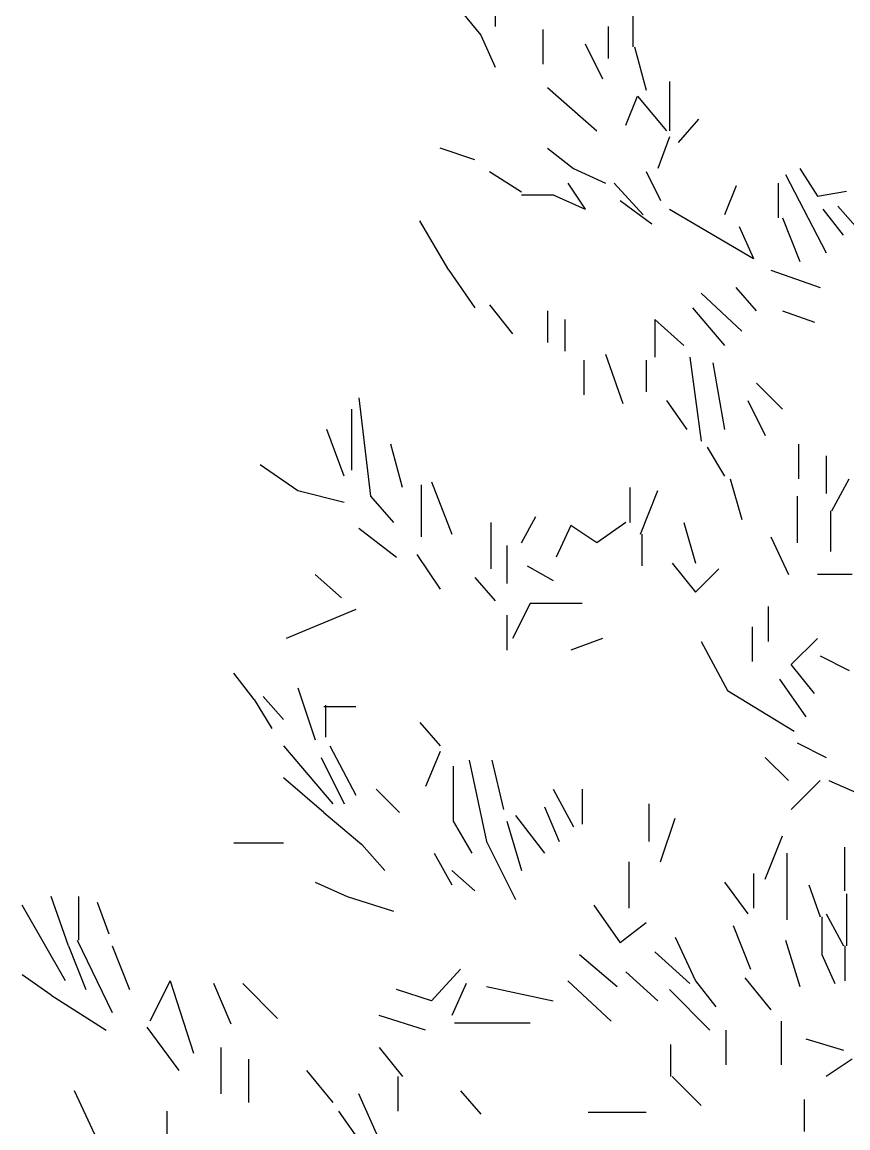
# Model space of a CAD drawing. Header units: millimetres. Extents: x 79741 to 173011, y 86123 to 135501.
# Drawn here: x 129309 to 130674, y 96140 to 97970 of the extents above; entities that cross this region are included whole.
import ezdxf

# ---------------------------------------------------------------- set-up
doc = ezdxf.new("R2010")
doc.units = ezdxf.units.MM

# ---------------------------------------------------------------- blocks, each defined once
blk = doc.blocks.new('A$C3941283F')
at = {"linetype": 'Continuous'}
for p, q in [((872, 4176), (944, 4088)), ((872, 4176), (944, 4088)), ((872, 4176), (944, 4088)), ((872, 4176), (944, 4088)), ((964, 4156), (964, 4100)), ((1154, 4072), (1154, 4120)), ((944, 4088), (964, 4044)), ((944, 4088), (964, 4044)), ((944, 4088), (964, 4044)), ((944, 4088), (964, 4044)), ((1030, 4048), (1030, 4096)), ((1030, 4048), (1030, 4096)), ((1120, 4056), (1120, 4100)), ((1120, 4056), (1120, 4100)), ((1120, 4056), (1120, 4100)), ((1088, 4076), (1112, 4028)), ((1088, 4076), (1112, 4028)), ((1088, 4076), (1112, 4028)), ((1088, 4076), (1112, 4028)), ((1088, 4076), (1112, 4028)), ((1156, 4072), (1172, 4012)), ((1156, 4072), (1172, 4012)), ((1036, 4016), (1104, 3956)), ((1036, 4016), (1104, 3956)), ((1204, 4024), (1204, 3956)), ((1204, 4024), (1204, 3956)), ((1204, 4024), (1204, 3956)), ((1144, 3964), (1160, 4004)), ((1144, 3964), (1160, 4004)), ((1144, 3964), (1160, 4004)), ((1160, 4004), (1200, 3956)), ((1160, 4004), (1200, 3956)), ((1160, 4004), (1200, 3956)), ((1244, 3972), (1216, 3940)), ((1244, 3972), (1216, 3940)), ((1244, 3972), (1216, 3940)), ((1244, 3972), (1216, 3940)), ((1244, 3972), (1216, 3940)), ((1244, 3972), (1216, 3940)), ((1244, 3972), (1216, 3940)), ((1204, 3948), (1188, 3904)), ((936, 3916), (888, 3932)), ((936, 3916), (888, 3932)), ((1036, 3932), (1072, 3904)), ((1036, 3932), (1072, 3904)), ((1036, 3932), (1072, 3904)), ((1036, 3932), (1072, 3904)), ((1036, 3932), (1072, 3904)), ((1036, 3932), (1072, 3904)), ((1036, 3932), (1072, 3904)), ((1072, 3904), (1116, 3884)), ((1072, 3904), (1116, 3884)), ((1072, 3904), (1116, 3884)), ((1384, 3904), (1408, 3866)), ((1384, 3904), (1408, 3866)), ((1384, 3904), (1408, 3866)), ((1384, 3904), (1408, 3866)), ((956, 3900), (1000, 3872)), ((956, 3900), (1000, 3872)), ((956, 3900), (1000, 3872)), ((956, 3900), (1000, 3872)), ((956, 3900), (1000, 3872)), ((956, 3900), (1000, 3872)), ((956, 3900), (1000, 3872)), ((956, 3900), (1000, 3872)), ((956, 3900), (1000, 3872)), ((956, 3900), (1000, 3872)), ((956, 3900), (1000, 3872)), ((956, 3900), (1000, 3872)), ((1172, 3900), (1192, 3860)), ((1172, 3900), (1192, 3860)), ((1364, 3896), (1420, 3788)), ((1364, 3896), (1420, 3788)), ((1364, 3896), (1420, 3788)), ((1364, 3896), (1420, 3788)), ((1364, 3896), (1420, 3788)), ((1364, 3896), (1420, 3788)), ((1364, 3896), (1420, 3788)), ((1364, 3896), (1420, 3788)), ((1364, 3896), (1420, 3788)), ((1364, 3896), (1420, 3788)), ((1364, 3896), (1420, 3788)), ((1364, 3896), (1420, 3788)), ((1364, 3896), (1420, 3788)), ((1064, 3884), (1088, 3848)), ((1064, 3884), (1088, 3848)), ((1064, 3884), (1088, 3848)), ((1064, 3884), (1088, 3848)), ((1064, 3884), (1088, 3848)), ((1168, 3840), (1128, 3884)), ((1168, 3840), (1128, 3884)), ((1296, 3880), (1280, 3840)), ((1296, 3880), (1280, 3840)), ((1296, 3880), (1280, 3840)), ((1354, 3884), (1354, 3836)), ((1354, 3884), (1354, 3836)), ((1354, 3884), (1354, 3836)), ((1354, 3884), (1354, 3836)), ((1354, 3884), (1354, 3836)), ((1354, 3884), (1354, 3836)), ((1000, 3868), (1044, 3868)), ((1000, 3868), (1044, 3868)), ((1000, 3868), (1044, 3868)), ((1044, 3868), (1088, 3848)), ((1044, 3868), (1088, 3848)), ((1044, 3868), (1088, 3848)), ((1136, 3860), (1180, 3828)), ((1136, 3860), (1180, 3828)), ((1408, 3866), (1448, 3873)), ((1408, 3866), (1448, 3873)), ((1408, 3866), (1448, 3873)), ((1408, 3866), (1448, 3873)), ((1204, 3848), (1320, 3780)), ((1204, 3848), (1320, 3780)), ((1444, 3812), (1416, 3848)), ((1444, 3812), (1416, 3848)), ((1436, 3852), (1496, 3784)), ((1436, 3852), (1496, 3784)), ((900, 3764), (860, 3832)), ((900, 3764), (860, 3832)), ((900, 3764), (860, 3832)), ((1360, 3836), (1384, 3776)), ((1300, 3824), (1320, 3780)), ((1300, 3824), (1320, 3780)), ((1300, 3824), (1320, 3780)), ((900, 3764), (936, 3712)), ((900, 3764), (936, 3712)), ((900, 3764), (936, 3712)), ((900, 3764), (936, 3712)), ((900, 3764), (936, 3712)), ((900, 3764), (936, 3712)), ((900, 3764), (936, 3712)), ((900, 3764), (936, 3712)), ((1344, 3764), (1412, 3740)), ((1324, 3708), (1296, 3740)), ((1248, 3732), (1304, 3680)), ((1248, 3732), (1304, 3680)), ((1248, 3732), (1304, 3680)), ((1248, 3732), (1304, 3680)), ((956, 3716), (988, 3676)), ((956, 3716), (988, 3676)), ((956, 3716), (988, 3676)), ((956, 3716), (988, 3676)), ((956, 3716), (988, 3676)), ((956, 3716), (988, 3676)), ((956, 3716), (988, 3676)), ((956, 3716), (988, 3676)), ((1036, 3708), (1036, 3664)), ((1036, 3708), (1036, 3664)), ((1236, 3712), (1280, 3660)), ((1360, 3708), (1404, 3692)), ((1060, 3696), (1060, 3652)), ((1060, 3696), (1060, 3652)), ((1060, 3696), (1060, 3652)), ((1184, 3696), (1224, 3660)), ((1184, 3696), (1224, 3660)), ((1184, 3696), (1184, 3644)), ((1184, 3696), (1184, 3644)), ((1116, 3648), (1140, 3580)), ((1086, 3640), (1086, 3592)), ((1172, 3640), (1172, 3596)), ((1172, 3640), (1172, 3596)), ((1172, 3640), (1172, 3596)), ((1232, 3644), (1248, 3528)), ((1232, 3644), (1248, 3528)), ((1264, 3636), (1280, 3544)), ((1324, 3608), (1360, 3572)), ((1324, 3608), (1360, 3572)), ((1324, 3608), (1360, 3572)), ((1324, 3608), (1360, 3572)), ((1324, 3608), (1360, 3572)), ((1324, 3608), (1360, 3572)), ((1324, 3608), (1360, 3572)), ((1324, 3608), (1360, 3572)), ((1324, 3608), (1360, 3572)), ((1324, 3608), (1360, 3572)), ((1324, 3608), (1360, 3572)), ((1324, 3608), (1360, 3572)), ((776, 3588), (792, 3452)), ((776, 3588), (792, 3452)), ((1200, 3584), (1228, 3544)), ((1200, 3584), (1228, 3544)), ((1200, 3584), (1228, 3544)), ((1312, 3584), (1336, 3536)), ((1312, 3584), (1336, 3536)), ((1312, 3584), (1336, 3536)), ((1312, 3584), (1336, 3536)), ((1312, 3584), (1336, 3536)), ((1312, 3584), (1336, 3536)), ((1312, 3584), (1336, 3536)), ((1312, 3584), (1336, 3536)), ((766, 3572), (766, 3488)), ((756, 3480), (732, 3544)), ((836, 3464), (820, 3524)), ((836, 3464), (820, 3524)), ((836, 3464), (820, 3524)), ((836, 3464), (820, 3524)), ((1382, 3524), (1382, 3476)), ((1382, 3524), (1382, 3476)), ((1256, 3520), (1280, 3480)), ((1420, 3508), (1420, 3456)), ((1420, 3508), (1420, 3456)), ((1420, 3508), (1420, 3456)), ((1420, 3508), (1420, 3456)), ((1420, 3508), (1420, 3456)), ((640, 3496), (692, 3460)), ((640, 3496), (692, 3460)), ((640, 3496), (692, 3460)), ((862, 3468), (862, 3396)), ((862, 3468), (862, 3396)), ((862, 3468), (862, 3396)), ((862, 3468), (862, 3396)), ((876, 3472), (904, 3400)), ((876, 3472), (904, 3400)), ((876, 3472), (904, 3400)), ((876, 3472), (904, 3400)), ((1150, 3416), (1150, 3464)), ((1150, 3416), (1150, 3464)), ((1288, 3476), (1304, 3420)), ((1288, 3476), (1304, 3420)), ((1288, 3476), (1304, 3420)), ((1288, 3476), (1304, 3420)), ((1288, 3476), (1304, 3420)), ((1288, 3476), (1304, 3420)), ((1288, 3476), (1304, 3420)), ((1288, 3476), (1304, 3420)), ((1288, 3476), (1304, 3420)), ((1428, 3432), (1452, 3476)), ((692, 3460), (756, 3444)), ((692, 3460), (756, 3444)), ((692, 3460), (756, 3444)), ((792, 3452), (824, 3416)), ((792, 3452), (824, 3416)), ((1164, 3400), (1188, 3460)), ((1164, 3400), (1188, 3460)), ((1164, 3400), (1188, 3460)), ((1164, 3400), (1188, 3460)), ((1164, 3400), (1188, 3460)), ((1380, 3452), (1380, 3388)), ((1380, 3452), (1380, 3388)), ((1426, 3432), (1426, 3376)), ((1426, 3432), (1426, 3376)), ((1426, 3432), (1426, 3376)), ((958, 3416), (958, 3352)), ((958, 3416), (958, 3352)), ((958, 3416), (958, 3352)), ((958, 3416), (958, 3352)), ((1000, 3388), (1020, 3424)), ((1000, 3388), (1020, 3424)), ((1000, 3388), (1020, 3424)), ((1000, 3388), (1020, 3424)), ((1000, 3388), (1020, 3424)), ((1000, 3388), (1020, 3424)), ((1000, 3388), (1020, 3424)), ((1000, 3388), (1020, 3424)), ((1000, 3388), (1020, 3424)), ((1000, 3388), (1020, 3424)), ((1000, 3388), (1020, 3424)), ((1000, 3388), (1020, 3424)), ((1000, 3388), (1020, 3424)), ((1000, 3388), (1020, 3424)), ((1144, 3416), (1104, 3388)), ((1144, 3416), (1104, 3388)), ((1144, 3416), (1104, 3388)), ((1144, 3416), (1104, 3388)), ((1224, 3416), (1240, 3360)), ((1224, 3416), (1240, 3360)), ((1224, 3416), (1240, 3360)), ((1224, 3416), (1240, 3360)), ((1224, 3416), (1240, 3360)), ((1224, 3416), (1240, 3360)), ((1224, 3416), (1240, 3360)), ((1224, 3416), (1240, 3360)), ((1224, 3416), (1240, 3360)), ((1224, 3416), (1240, 3360)), ((776, 3408), (828, 3368)), ((776, 3408), (828, 3368)), ((1068, 3412), (1048, 3368)), ((1104, 3388), (1068, 3412)), ((1166, 3400), (1166, 3356)), ((1166, 3400), (1166, 3356)), ((1166, 3400), (1166, 3356)), ((1344, 3396), (1368, 3344)), ((1344, 3396), (1368, 3344)), ((1344, 3396), (1368, 3344)), ((856, 3372), (888, 3324)), ((980, 3384), (980, 3332)), ((980, 3384), (980, 3332)), ((1008, 3356), (1044, 3336)), ((1008, 3356), (1044, 3336)), ((1208, 3360), (1240, 3320)), ((716, 3344), (752, 3312)), ((716, 3344), (752, 3312)), ((716, 3344), (752, 3312)), ((716, 3344), (752, 3312)), ((716, 3344), (752, 3312)), ((936, 3340), (964, 3308)), ((936, 3340), (964, 3308)), ((936, 3340), (964, 3308)), ((1240, 3320), (1272, 3352)), ((1456, 3344), (1408, 3344)), ((772, 3296), (676, 3256)), ((772, 3296), (676, 3256)), ((1012, 3304), (988, 3256)), ((1012, 3304), (988, 3256)), ((1012, 3304), (988, 3256)), ((1012, 3304), (988, 3256)), ((1012, 3304), (988, 3256)), ((1084, 3304), (1012, 3304)), ((1084, 3304), (1012, 3304)), ((1084, 3304), (1012, 3304)), ((1084, 3304), (1012, 3304)), ((1084, 3304), (1012, 3304)), ((1340, 3300), (1340, 3252)), ((1340, 3300), (1340, 3252)), ((1340, 3300), (1340, 3252)), ((1340, 3300), (1340, 3252)), ((1340, 3300), (1340, 3252)), ((1340, 3300), (1340, 3252)), ((980, 3288), (980, 3240)), ((980, 3288), (980, 3240)), ((980, 3288), (980, 3240)), ((980, 3288), (980, 3240)), ((980, 3288), (980, 3240)), ((1318, 3272), (1318, 3224)), ((1318, 3272), (1318, 3224)), ((1318, 3272), (1318, 3224)), ((1318, 3272), (1318, 3224)), ((1112, 3256), (1068, 3240)), ((1112, 3256), (1068, 3240)), ((1248, 3252), (1284, 3184)), ((1248, 3252), (1284, 3184)), ((1248, 3252), (1284, 3184)), ((1408, 3256), (1372, 3220)), ((1404, 3180), (1372, 3220)), ((1404, 3180), (1372, 3220)), ((1404, 3180), (1372, 3220)), ((1404, 3180), (1372, 3220)), ((1404, 3180), (1372, 3220)), ((1404, 3180), (1372, 3220)), ((1404, 3180), (1372, 3220)), ((1404, 3180), (1372, 3220)), ((1404, 3180), (1372, 3220)), ((1404, 3180), (1372, 3220)), ((1412, 3232), (1452, 3212)), ((632, 3172), (604, 3208)), ((632, 3172), (604, 3208)), ((632, 3172), (604, 3208)), ((692, 3188), (716, 3116)), ((1356, 3200), (1392, 3148)), ((1356, 3200), (1392, 3148)), ((1356, 3200), (1392, 3148)), ((1356, 3200), (1392, 3148)), ((1356, 3200), (1392, 3148)), ((1356, 3200), (1392, 3148)), ((1356, 3200), (1392, 3148)), ((1356, 3200), (1392, 3148)), ((1356, 3200), (1392, 3148)), ((1356, 3200), (1392, 3148)), ((632, 3172), (656, 3132)), ((644, 3176), (672, 3144)), ((1284, 3184), (1376, 3128)), ((1284, 3184), (1376, 3128)), ((1284, 3184), (1376, 3128)), ((728, 3162), (772, 3162)), ((728, 3162), (772, 3162)), ((728, 3162), (772, 3162)), ((728, 3162), (772, 3162)), ((730, 3164), (730, 3120)), ((730, 3164), (730, 3120)), ((730, 3164), (730, 3120)), ((860, 3140), (888, 3108)), ((860, 3140), (888, 3108)), ((860, 3140), (888, 3108)), ((1380, 3112), (1420, 3092)), ((672, 3108), (740, 3028)), ((672, 3108), (740, 3028)), ((672, 3108), (740, 3028)), ((736, 3108), (772, 3040)), ((736, 3108), (772, 3040)), ((888, 3100), (868, 3052)), ((888, 3100), (868, 3052)), ((888, 3100), (868, 3052)), ((888, 3100), (868, 3052)), ((888, 3100), (868, 3052)), ((724, 3092), (756, 3028)), ((724, 3092), (756, 3028)), ((724, 3092), (756, 3028)), ((928, 3088), (952, 2976)), ((928, 3088), (952, 2976)), ((928, 3088), (952, 2976)), ((928, 3088), (952, 2976)), ((976, 3020), (960, 3088)), ((1336, 3092), (1368, 3060)), ((1336, 3092), (1368, 3060)), ((1336, 3092), (1368, 3060)), ((1336, 3092), (1368, 3060)), ((1336, 3092), (1368, 3060)), ((1336, 3092), (1368, 3060)), ((906, 3080), (906, 3004)), ((906, 3080), (906, 3004)), ((728, 3016), (672, 3064)), ((728, 3016), (672, 3064)), ((1412, 3060), (1372, 3020)), ((1412, 3060), (1372, 3020)), ((1412, 3060), (1372, 3020)), ((1412, 3060), (1372, 3020)), ((1412, 3060), (1372, 3020)), ((1412, 3060), (1372, 3020)), ((1412, 3060), (1372, 3020)), ((1412, 3060), (1372, 3020)), ((1424, 3060), (1496, 3028)), ((1424, 3060), (1496, 3028)), ((1424, 3060), (1496, 3028)), ((800, 3048), (832, 3016)), ((800, 3048), (832, 3016)), ((800, 3048), (832, 3016)), ((800, 3048), (832, 3016)), ((800, 3048), (832, 3016)), ((800, 3048), (832, 3016)), ((1044, 3048), (1072, 2996)), ((1044, 3048), (1072, 2996)), ((1084, 3048), (1084, 3000)), ((1084, 3048), (1084, 3000)), ((1032, 3024), (1052, 2976)), ((1032, 3024), (1052, 2976)), ((1032, 3024), (1052, 2976)), ((1032, 3024), (1052, 2976)), ((1176, 2976), (1176, 3028)), ((728, 3016), (780, 2972)), ((728, 3016), (780, 2972)), ((728, 3016), (780, 2972)), ((728, 3016), (780, 2972)), ((728, 3016), (780, 2972)), ((728, 3016), (780, 2972)), ((728, 3016), (780, 2972)), ((992, 3012), (1032, 2960)), ((992, 3012), (1032, 2960)), ((992, 3012), (1032, 2960)), ((992, 3012), (1032, 2960)), ((992, 3012), (1032, 2960)), ((1192, 2948), (1212, 3008)), ((1192, 2948), (1212, 3008)), ((906, 3004), (932, 2960)), ((906, 3004), (932, 2960)), ((980, 3004), (1000, 2936)), ((980, 3004), (1000, 2936)), ((604, 2974), (672, 2974)), ((604, 2974), (672, 2974)), ((604, 2974), (672, 2974)), ((604, 2974), (672, 2974)), ((952, 2976), (992, 2896)), ((1336, 2924), (1360, 2984)), ((780, 2972), (812, 2936)), ((780, 2972), (812, 2936)), ((780, 2972), (812, 2936)), ((780, 2972), (812, 2936)), ((780, 2972), (812, 2936)), ((780, 2972), (812, 2936)), ((780, 2972), (812, 2936)), ((780, 2972), (812, 2936)), ((880, 2960), (904, 2916)), ((880, 2960), (904, 2916)), ((880, 2960), (904, 2916)), ((1366, 2960), (1366, 2868)), ((1446, 2908), (1446, 2968)), ((1446, 2908), (1446, 2968)), ((1148, 2948), (1148, 2884)), ((904, 2936), (936, 2908)), ((1320, 2932), (1320, 2884)), ((1320, 2932), (1320, 2884)), ((1320, 2932), (1320, 2884)), ((716, 2920), (760, 2900)), ((716, 2920), (760, 2900)), ((716, 2920), (760, 2900)), ((716, 2920), (760, 2900)), ((716, 2920), (760, 2900)), ((716, 2920), (760, 2900)), ((1280, 2920), (1312, 2876)), ((1396, 2916), (1412, 2872)), ((376, 2832), (352, 2900)), ((376, 2832), (352, 2900)), ((376, 2832), (352, 2900)), ((376, 2832), (352, 2900)), ((376, 2832), (352, 2900)), ((390, 2840), (390, 2900)), ((390, 2840), (390, 2900)), ((760, 2900), (824, 2880)), ((760, 2900), (824, 2880)), ((760, 2900), (824, 2880)), ((760, 2900), (824, 2880)), ((760, 2900), (824, 2880)), ((760, 2900), (824, 2880)), ((760, 2900), (824, 2880)), ((760, 2900), (824, 2880)), ((760, 2900), (824, 2880)), ((1448, 2904), (1448, 2832)), ((1448, 2904), (1448, 2832)), ((372, 2784), (312, 2888)), ((372, 2784), (312, 2888)), ((372, 2784), (312, 2888)), ((372, 2784), (312, 2888)), ((372, 2784), (312, 2888)), ((432, 2848), (416, 2892)), ((432, 2848), (416, 2892)), ((432, 2848), (416, 2892)), ((432, 2848), (416, 2892)), ((432, 2848), (416, 2892)), ((1100, 2888), (1136, 2836)), ((1100, 2888), (1136, 2836)), ((1100, 2888), (1136, 2836)), ((1100, 2888), (1136, 2836)), ((1414, 2872), (1414, 2820)), ((1414, 2872), (1414, 2820)), ((1414, 2872), (1414, 2820)), ((1420, 2876), (1444, 2832)), ((1420, 2876), (1444, 2832)), ((1420, 2876), (1444, 2832)), ((1420, 2876), (1444, 2832)), ((1172, 2864), (1136, 2836)), ((1172, 2864), (1136, 2836)), ((1292, 2860), (1316, 2800)), ((1292, 2860), (1316, 2800)), ((1292, 2860), (1316, 2800)), ((388, 2840), (436, 2740)), ((388, 2840), (436, 2740)), ((388, 2840), (436, 2740)), ((388, 2840), (436, 2740)), ((388, 2840), (436, 2740)), ((1212, 2844), (1240, 2784)), ((1212, 2844), (1240, 2784)), ((1364, 2840), (1384, 2776)), ((376, 2832), (400, 2772)), ((376, 2832), (400, 2772)), ((436, 2832), (460, 2772)), ((436, 2832), (460, 2772)), ((436, 2832), (460, 2772)), ((436, 2832), (460, 2772)), ((436, 2832), (460, 2772)), ((436, 2832), (460, 2772)), ((1184, 2824), (1232, 2780)), ((1184, 2824), (1232, 2780)), ((1184, 2824), (1232, 2780)), ((1184, 2824), (1232, 2780)), ((1184, 2824), (1232, 2780)), ((1184, 2824), (1232, 2780)), ((1184, 2824), (1232, 2780)), ((1184, 2824), (1232, 2780)), ((1446, 2832), (1446, 2784)), ((1080, 2820), (1132, 2776)), ((1080, 2820), (1132, 2776)), ((1080, 2820), (1132, 2776)), ((1080, 2820), (1132, 2776)), ((1080, 2820), (1132, 2776)), ((1080, 2820), (1132, 2776)), ((1080, 2820), (1132, 2776)), ((1080, 2820), (1132, 2776)), ((1414, 2820), (1432, 2780)), ((1414, 2820), (1432, 2780)), ((1414, 2820), (1432, 2780)), ((352, 2764), (312, 2792)), ((352, 2764), (312, 2792)), ((352, 2764), (312, 2792)), ((352, 2764), (312, 2792)), ((916, 2800), (876, 2756)), ((1144, 2796), (1188, 2756)), ((516, 2784), (488, 2728)), ((516, 2784), (548, 2684)), ((516, 2784), (548, 2684)), ((516, 2784), (548, 2684)), ((516, 2784), (548, 2684)), ((516, 2784), (548, 2684)), ((516, 2784), (548, 2684)), ((516, 2784), (548, 2684)), ((600, 2724), (576, 2780)), ((600, 2724), (576, 2780)), ((600, 2724), (576, 2780)), ((600, 2724), (576, 2780)), ((600, 2724), (576, 2780)), ((600, 2724), (576, 2780)), ((664, 2732), (616, 2780)), ((664, 2732), (616, 2780)), ((664, 2732), (616, 2780)), ((664, 2732), (616, 2780)), ((664, 2732), (616, 2780)), ((664, 2732), (616, 2780)), ((664, 2732), (616, 2780)), ((924, 2780), (904, 2736)), ((952, 2776), (1044, 2756)), ((952, 2776), (1044, 2756)), ((1064, 2784), (1124, 2728)), ((1064, 2784), (1124, 2728)), ((1064, 2784), (1124, 2728)), ((1064, 2784), (1124, 2728)), ((1064, 2784), (1124, 2728)), ((1064, 2784), (1124, 2728)), ((1064, 2784), (1124, 2728)), ((1240, 2784), (1268, 2748)), ((1240, 2784), (1268, 2748)), ((1308, 2788), (1344, 2744)), ((352, 2764), (428, 2716)), ((876, 2756), (828, 2772)), ((1204, 2772), (1260, 2716)), ((868, 2716), (804, 2736)), ((484, 2720), (528, 2660)), ((484, 2720), (528, 2660)), ((484, 2720), (528, 2660)), ((908, 2726), (1012, 2726)), ((908, 2726), (1012, 2726)), ((908, 2726), (1012, 2726)), ((1282, 2716), (1282, 2668)), ((1358, 2728), (1358, 2668)), ((1392, 2704), (1444, 2688)), ((1392, 2704), (1444, 2688)), ((1392, 2704), (1444, 2688)), ((1392, 2704), (1444, 2688)), ((1392, 2704), (1444, 2688)), ((1392, 2704), (1444, 2688)), ((586, 2692), (586, 2628)), ((804, 2692), (836, 2652)), ((804, 2692), (836, 2652)), ((804, 2692), (836, 2652)), ((804, 2692), (836, 2652)), ((804, 2692), (836, 2652)), ((1206, 2652), (1206, 2696)), ((624, 2676), (624, 2616)), ((624, 2676), (624, 2616)), ((1456, 2676), (1420, 2652)), ((704, 2660), (740, 2616)), ((830, 2652), (830, 2604)), ((830, 2652), (830, 2604)), ((830, 2652), (830, 2604)), ((830, 2652), (830, 2604)), ((1208, 2652), (1248, 2612)), ((412, 2572), (384, 2632)), ((412, 2572), (384, 2632)), ((412, 2572), (384, 2632)), ((412, 2572), (384, 2632)), ((412, 2572), (384, 2632)), ((412, 2572), (384, 2632)), ((412, 2572), (384, 2632)), ((412, 2572), (384, 2632)), ((412, 2572), (384, 2632)), ((412, 2572), (384, 2632)), ((808, 2556), (776, 2628)), ((916, 2632), (944, 2600)), ((1390, 2620), (1390, 2576)), ((1390, 2620), (1390, 2576)), ((1390, 2620), (1390, 2576)), ((1390, 2620), (1390, 2576)), ((512, 2552), (512, 2604)), ((748, 2604), (796, 2536)), ((748, 2604), (796, 2536)), ((748, 2604), (796, 2536)), ((748, 2604), (796, 2536)), ((748, 2604), (796, 2536)), ((748, 2604), (796, 2536)), ((1172, 2602), (1092, 2602))]:
    blk.add_line(p, q, dxfattribs=at)

msp = doc.modelspace()

# ---------------------------------------------------------------- block references
at = {"xscale": 1.2, "yscale": 1.2, "zscale": 1.2}
msp.add_blockref('A$C3941283F', (128934.2, 93042.8), dxfattribs=at)

doc.saveas('drawing.dxf')
